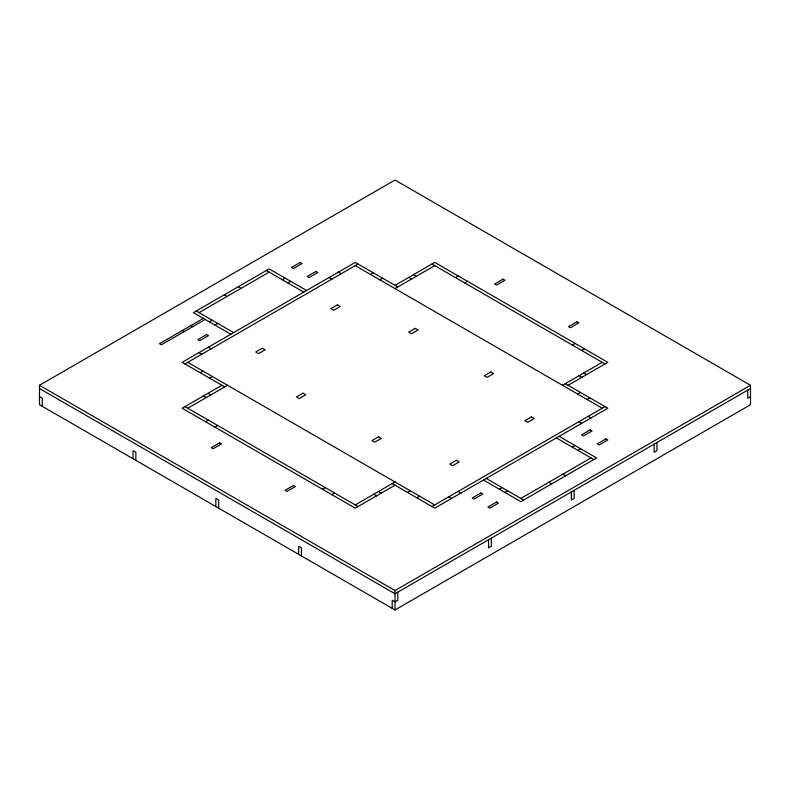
<?xml version="1.0" encoding="UTF-8"?>
<svg xmlns="http://www.w3.org/2000/svg" width="790" height="790" viewBox="0 0 790 790"><rect width="100%" height="100%" fill="white"/><g stroke="black" fill="none" stroke-linecap="round" stroke-linejoin="round"><path stroke-width="1.19" d="M39.5 385.273L395 180.031L750.5 385.273L750.5 404.727L395 609.969L39.5 404.727L39.5 385.273L395 590.525L750.5 385.273M199.031 312.623L269.153 272.135M203.356 318.36L159.452 343.709L161.318 344.786L205.222 319.437M209.32 321.807L212.125 320.177M282.247 279.7L285.052 278.08M214.929 325.046L217.734 323.426M287.866 282.938L290.671 281.319M184.978 363.943L358.048 264.018M200.176 372.722L202.981 371.103M370.441 274.416L373.245 272.797M209.528 378.124L212.342 376.504M379.802 279.818L382.607 278.199M221.931 385.273L182.164 408.233L355.243 508.158L395 485.198M395 285.358L434.757 262.399L607.836 362.324L568.069 385.273M187.783 408.233L227.54 385.273M395 288.597L434.757 265.637M205.558 421.732L208.363 420.112M455.346 277.527L458.151 275.907M214.91 427.133L217.714 425.514M464.698 282.929L467.502 281.309M322.498 489.247L325.302 487.628M572.286 345.042L575.09 343.423M331.849 494.649L334.654 493.029M581.638 350.444L584.442 348.815M355.243 504.919L395 481.959M562.46 385.273L602.217 362.324M407.393 492.358L410.198 490.738M577.658 394.052L580.472 392.433M416.755 497.759L419.559 496.14M587.019 399.454L589.824 397.834M431.952 506.538L605.021 406.613M499.329 489.237L502.134 487.618M572.266 447.13L575.071 445.511M504.948 492.476L507.753 490.857M577.875 450.379L580.68 448.75M520.847 498.421L590.969 457.933M750.5 388.522L395 593.764L39.5 388.522M750.5 396.62L747.696 398.239L747.696 390.142M431.952 264.018L605.021 363.943M413.476 274.683L416.281 276.312M583.741 372.989L586.545 374.608M408.795 277.389L411.61 279.008M579.06 375.694L581.875 377.314M397.805 286.977L355.243 262.399L182.164 362.324L224.735 386.903M565.265 383.654L607.836 408.233L434.757 508.158L392.196 483.579M355.243 265.637L602.217 408.233M338.397 272.125L341.211 273.745M588.185 416.33L590.989 417.959M329.045 277.527L331.849 279.147M578.833 421.732L581.638 423.361M306.569 290.503L269.153 268.896L193.412 312.623L230.838 334.229M559.162 436.327L596.588 457.933L520.847 501.66L483.431 480.053M266.349 270.516L303.765 292.122M556.357 437.946L593.784 459.553M238.284 286.721L241.088 288.34M562.905 474.138L565.709 475.758M224.291 294.798L227.095 296.418M548.912 482.216L551.716 483.836M196.216 311.003L233.643 332.6M486.235 478.434L523.651 500.04M190.943 325.519L192.819 326.606M182.204 330.566L184.08 331.652M208.363 347.195L211.167 348.815M458.151 491.41L460.955 493.029M199.011 352.597L201.815 354.216M448.789 496.811L451.603 498.431M187.783 362.324L434.757 504.919M208.125 393.242L210.94 394.862M378.39 491.548L381.205 493.167M203.455 395.948L206.259 397.568M373.719 494.244L376.524 495.863M184.978 406.613L358.048 506.538M39.5 396.62L42.305 398.239L42.305 406.346M656.944 442.528L656.944 450.636L654.14 452.255L654.14 444.148M574.152 490.333L574.152 498.431L571.348 500.05L571.348 491.953M491.36 538.128L491.36 546.236L488.556 547.855L488.556 539.748M397.805 592.144L397.805 600.242L395 601.862L392.196 600.242L392.196 608.349M395 590.525L395 609.969M301.444 555.953L301.444 547.855L298.64 546.236L298.64 554.333M218.652 508.158L218.652 500.05L215.848 498.431L215.848 506.538M135.86 460.353L135.86 452.255L133.056 450.636L133.056 458.733M300.24 262.428L291.5 267.464L293.376 268.551L302.106 263.505L300.24 262.428M206.615 334.575L197.875 339.611L199.752 340.697L208.481 335.651L206.615 334.575M315.911 271.474L307.172 276.51L309.038 277.596L317.778 272.55L315.911 271.474M262.29 348.232L255.733 352.014L258.547 353.634L265.094 349.851L262.29 348.232M337.379 304.871L330.832 308.653L333.637 310.272L340.184 306.5L337.379 304.871M302.965 393.173L296.418 396.955L299.222 398.575L305.769 394.793L302.965 393.173M415.234 328.363L408.687 332.146L411.491 333.765L418.038 329.983L415.234 328.363M219.61 442.815L211.187 447.673L213.063 448.75L221.477 443.891L219.61 442.815M503.072 279.156L494.659 284.015L496.525 285.101L504.948 280.233L503.072 279.156M293.475 485.455L285.052 490.323L286.928 491.4L295.341 486.541L293.475 485.455M576.937 321.807L568.524 326.665L570.39 327.741L578.813 322.883L576.937 321.807M378.509 436.791L371.962 440.573L374.766 442.193L381.313 438.411L378.509 436.791M490.778 371.981L484.231 375.754L487.035 377.383L493.582 373.601L490.778 371.981M456.363 460.284L449.816 464.056L452.621 465.675L459.168 461.903L456.363 460.284M531.453 416.923L524.906 420.705L527.71 422.324L534.267 418.542L531.453 416.923M480.962 492.96L472.223 498.006L474.089 499.082L482.828 494.036L480.962 492.96M590.249 429.859L581.519 434.905L583.385 435.981L592.125 430.945L590.249 429.859M496.624 502.006L487.894 507.052L489.76 508.128L498.5 503.092L496.624 502.006M605.92 438.904L597.181 443.95L599.057 445.037L607.796 439.99L605.92 438.904"/></g></svg>
